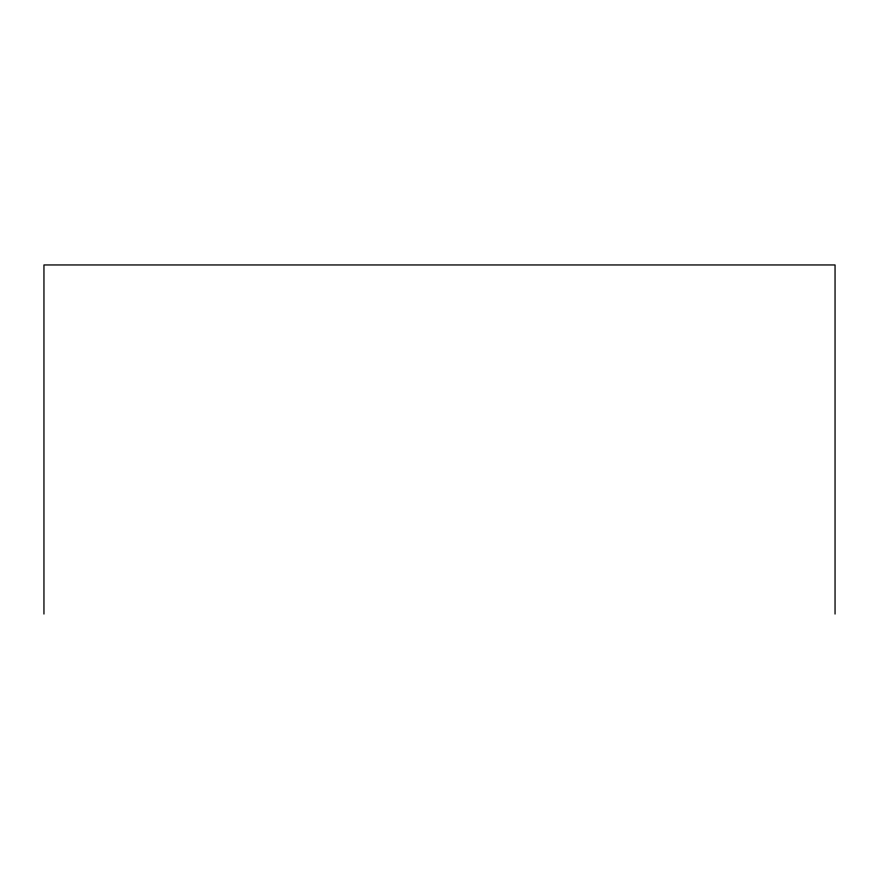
<?xml version="1.0" encoding="UTF-8"?>
<svg xmlns="http://www.w3.org/2000/svg" width="879" height="879" viewBox="0 0 879 879"><rect width="100%" height="100%" fill="white"/><g stroke="black" fill="none" stroke-linecap="round" stroke-linejoin="round"><path stroke-width="1.32" d="M835.05 614.047L835.05 264.953L43.95 264.953L43.95 614.047"/></g></svg>
